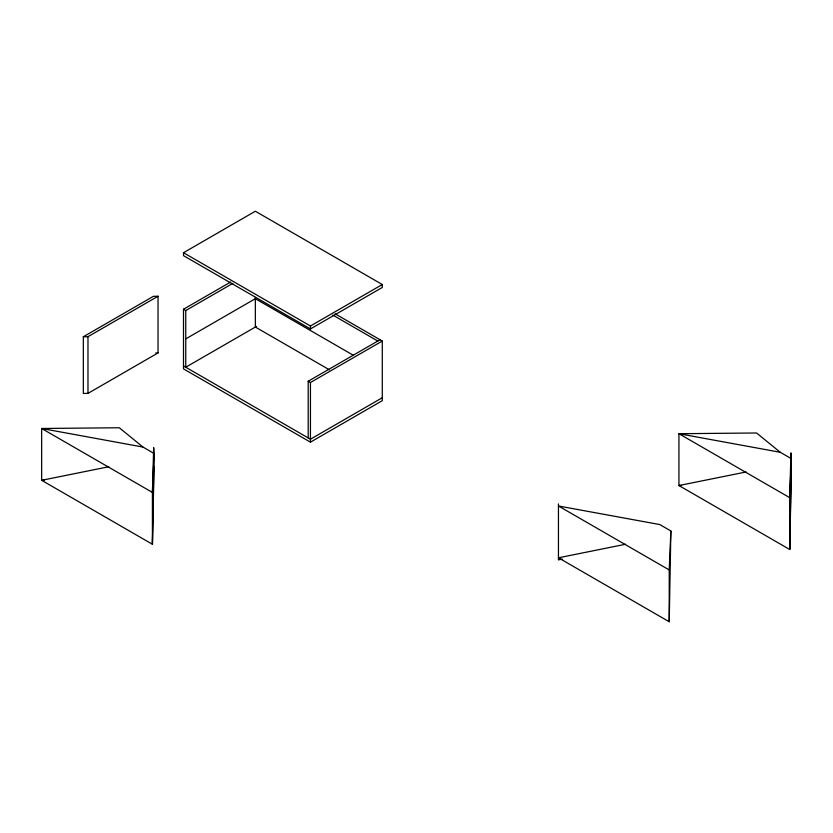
<?xml version="1.0" encoding="UTF-8"?>
<svg xmlns="http://www.w3.org/2000/svg" width="833" height="833" viewBox="0 0 833 833"><rect width="100%" height="100%" fill="white"/><g stroke="black" fill="none" stroke-linecap="round" stroke-linejoin="round"><path stroke-width="1.25" d="M154.063 466.241L152.418 544.261L41.65 480.308L41.65 428.485L119.275 427.756L142.984 447.061L154.063 453.454L152.418 544.261L152.418 492.438L153.678 447.623L154.063 453.454L152.418 492.438L41.65 428.485L142.984 447.061M791.35 471.468L789.715 549.488L678.937 485.535L678.937 433.712L756.562 432.983L780.271 452.288L791.35 458.681L789.715 549.488L789.715 497.665L790.965 452.85L791.35 458.681L789.715 497.665L678.937 433.712L780.271 452.288M669.222 621.762L670.867 530.954L659.788 524.561L558.454 505.985L669.222 569.939L669.222 621.762L558.454 557.808L625.583 544.251M669.222 569.939L670.867 530.954M183.499 252.722L255.346 211.238L382.285 284.522L382.285 287.458L310.438 328.941L183.499 255.658L183.499 252.722L310.438 326.005L382.285 284.522M83.331 336.771L153.387 296.329L158.031 296.246L158.031 352.932L87.975 393.384L83.331 393.468L83.331 336.771L87.975 336.688L158.031 296.246M335.105 313.802L382.285 341.041L382.285 400.683L310.438 442.167L183.499 368.873L183.499 309.241L230.647 282.023M183.499 309.241L185.749 310.542L232.896 283.314M185.749 338.885L255.346 298.703L353.088 355.129M256.47 326.401L185.749 367.228L185.749 310.542M308.189 437.929L308.189 381.233L380.046 339.749M308.189 381.233L310.438 382.524L382.285 341.041M382.285 397.737L310.438 439.22L183.499 365.937M562.254 559.068L558.454 559.911L558.454 503.913M108.779 466.751L41.65 480.308L44.232 480.287M746.076 471.978L678.937 485.535L681.529 485.514M155.709 352.984L158.031 352.932M332.867 315.103L377.797 341.041M329.493 369.852L255.346 327.046L255.346 297.412M310.438 326.005L310.438 328.941M310.438 382.524L310.438 442.167M87.975 336.688L87.975 393.384"/></g></svg>
